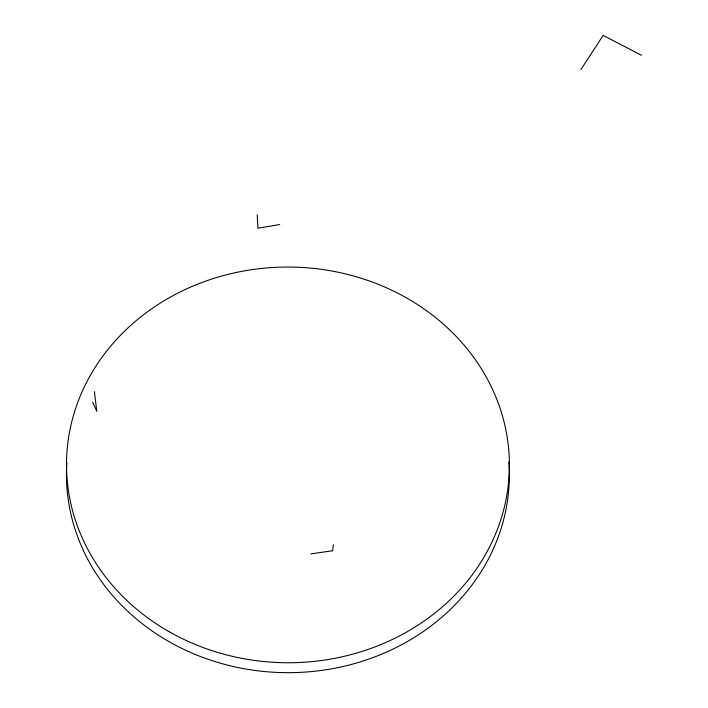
<?xml version="1.0" encoding="UTF-8"?>
<svg xmlns="http://www.w3.org/2000/svg" width="708" height="708" viewBox="0 0 708 708"><rect width="100%" height="100%" fill="white"/><g stroke="black" fill="none" stroke-linecap="round" stroke-linejoin="round"><path stroke-width="1.06" d="M333.344 544.762L332.618 550.753L310.75 553.886M580.896 69.596L603.136 35.4L641.457 55.268M279.713 224.533L257.96 228.233L257.208 214.719M92.633 402.02L96.828 411.375L94.412 391.701M508.848 461.775A221.445 197.833 0.3 0 1 288.802 672.671A221.445 197.833 0.3 0 1 66.835 462.926M169.159 631.731A221.445 197.833 0.3 0 0 509.202 473.546A221.445 197.833 0.3 0 0 185.496 289.395A221.445 197.833 0.3 0 0 169.159 631.731"/></g></svg>
